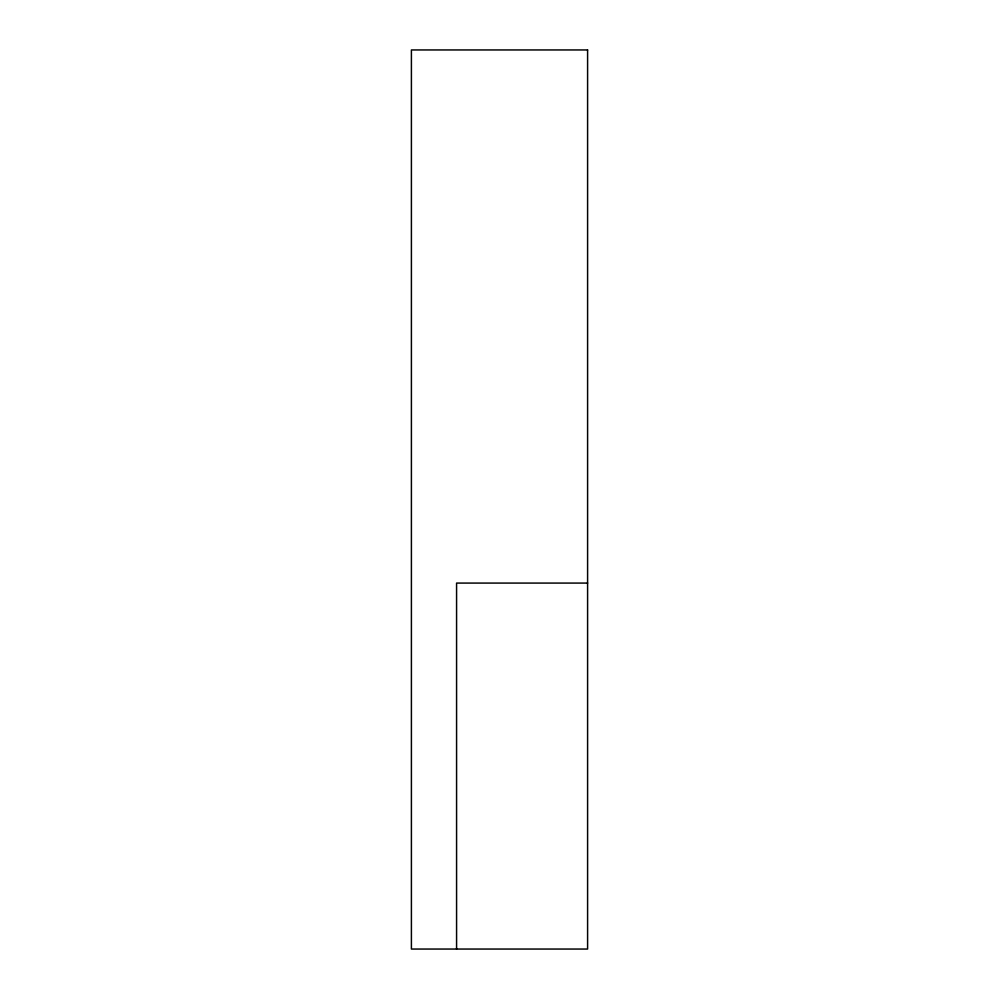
<?xml version="1.0" encoding="UTF-8"?>
<svg xmlns="http://www.w3.org/2000/svg" width="999" height="999" viewBox="0 0 999 999"><rect width="100%" height="100%" fill="white"/><g stroke="black" fill="none" stroke-linecap="round" stroke-linejoin="round"><path stroke-width="1.5" d="M587.599 583.079L456.58 583.079L456.58 949.05M587.599 49.95L411.401 49.95L411.401 949.05L587.599 949.05L587.599 49.95"/></g></svg>
